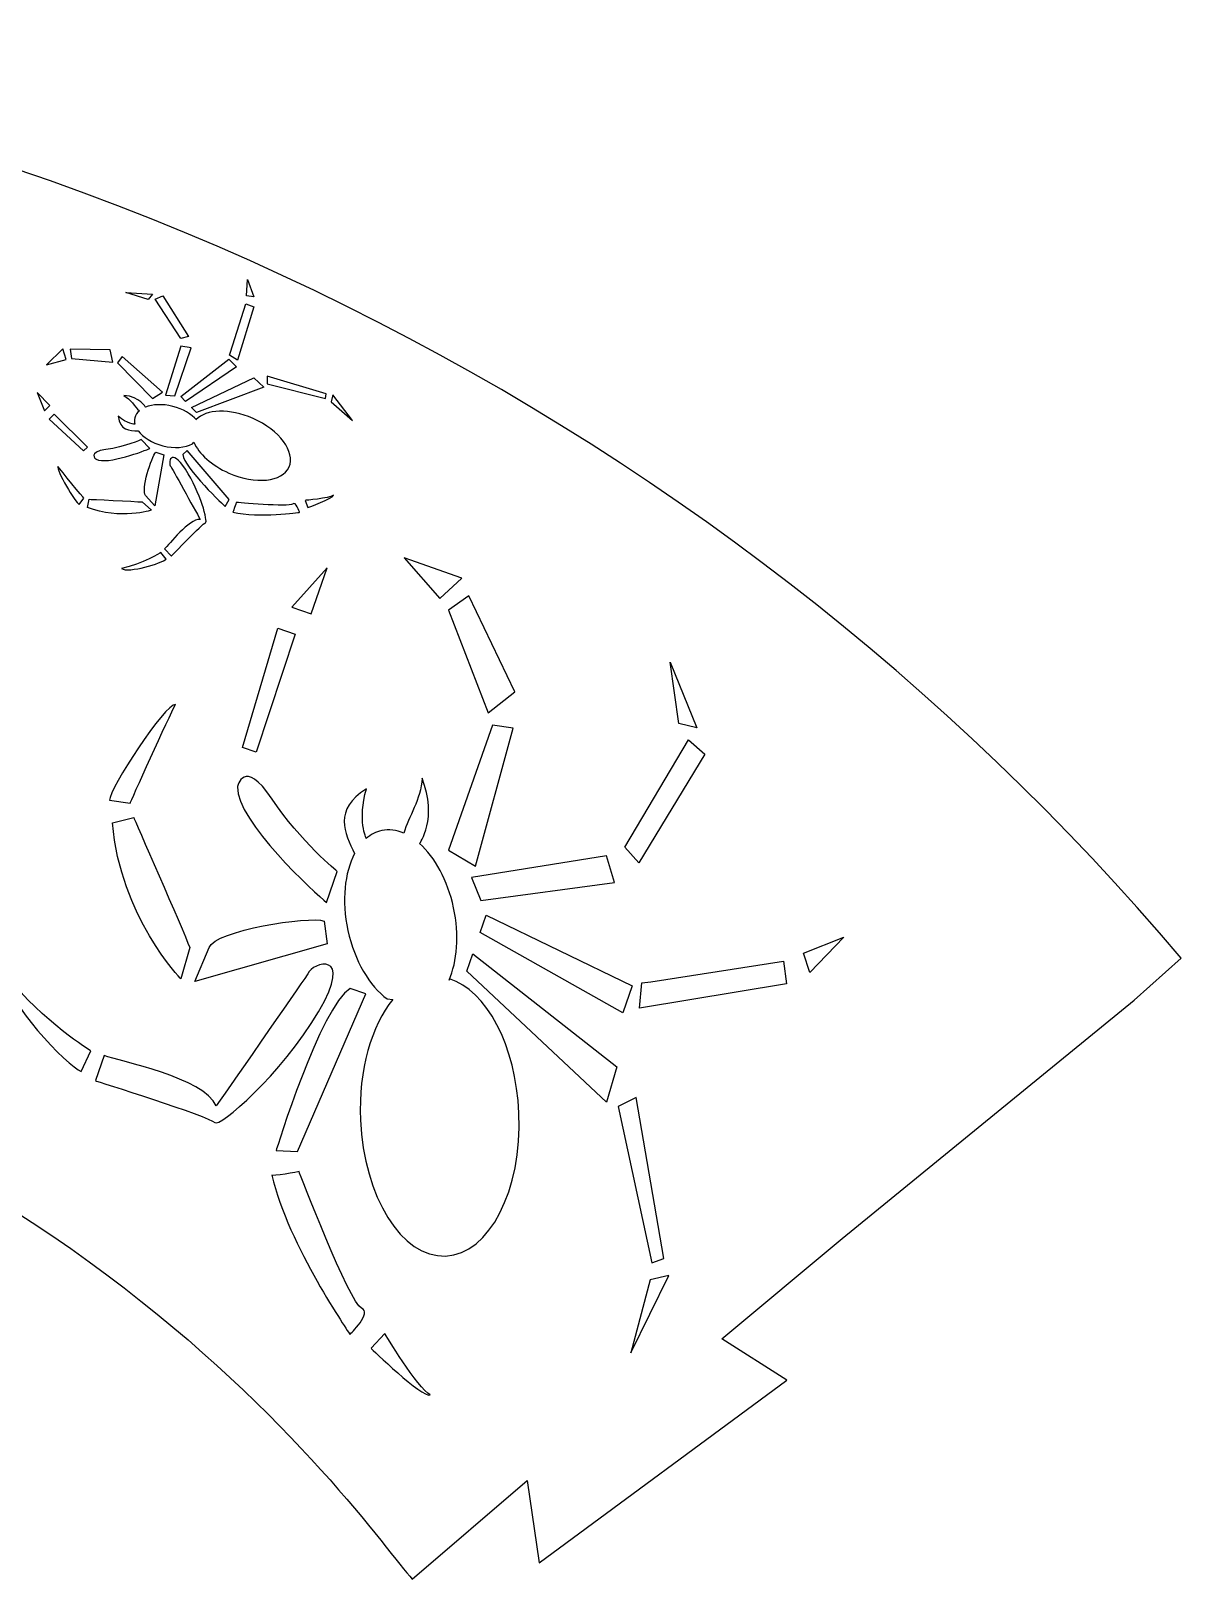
# Model space of a CAD drawing. Header units: centimetres. Extents: x -11 to 11, y -4.2 to 4.2.
# Drawn here: x 4.7 to 10.97, y -4.22 to 4.22 of the extents above; entities that cross this region are included whole.
import ezdxf

# ---------------------------------------------------------------- set-up
doc = ezdxf.new("R2010")
doc.units = ezdxf.units.CM
doc.header["$MEASUREMENT"] = 0
doc.layers.add('Camada 1', color=7, linetype='Continuous')

msp = doc.modelspace()

# ---------------------------------------------------------------- linework, layer by layer
at = {"layer": 'Camada 1'}
msp.add_open_spline([(10.71861, -1.06472), (10.71861, -1.06472), (9.12537, -2.3629), (9.12537, -2.3629), (9.12537, -2.3629), (9.12537, -2.3629), (9.12537, -2.3629), (9.12537, -2.3629), (9.12537, -2.3629), (9.12537, -2.3629), (8.46979, -2.91135), (8.46979, -2.91135), (8.46979, -2.91135), (8.46979, -2.91135), (8.82354, -3.13651), (8.82354, -3.13651), (8.82354, -3.13651), (8.82354, -3.13651), (7.47319, -4.13317), (7.47319, -4.13317), (7.47319, -4.13317), (7.47319, -4.13317), (7.40876, -3.68303), (7.40876, -3.68303), (7.40876, -3.68303), (7.40876, -3.68303), (6.78101, -4.22069), (6.78101, -4.22069), (6.78101, -4.22069), (6.52122, -3.93782), (4.72874, -1.20719), (0.40225, -0.84098), (0.40225, -0.84098), (-3.28406, -0.52893), (-6.35087, -3.58807), (-6.7778, -4.19211), (-6.7778, -4.19211), (-6.7778, -4.19211), (-10.72454, -1.04247), (-10.72454, -1.04247), (-10.72454, -1.04247), (-10.72454, -1.04247), (-10.72023, -1.0466), (-10.72023, -1.0466), (-10.72023, -1.0466), (-10.72023, -1.0466), (-10.97341, -0.84335), (-10.97341, -0.84335), (-10.97341, -0.84335), (-8.48, 2.18177), (-4.45632, 4.22073), (0.05255, 4.22073), (0.05255, 4.22073), (4.51025, 4.22073), (8.47461, 2.13171), (10.97344, -0.83514), (10.97344, -0.83514), (10.97344, -0.83514), (10.71861, -1.06472), (10.71861, -1.06472)], degree=3, knots=[0, 0, 0, 0, 0.0625, 0.0625, 0.0625, 0.0625, 0.125, 0.125, 0.125, 0.125, 0.1875, 0.1875, 0.1875, 0.1875, 0.25, 0.25, 0.25, 0.25, 0.3125, 0.3125, 0.3125, 0.3125, 0.375, 0.375, 0.375, 0.375, 0.4375, 0.4375, 0.4375, 0.4375, 0.5, 0.5, 0.5, 0.5, 0.5625, 0.5625, 0.5625, 0.5625, 0.625, 0.625, 0.625, 0.625, 0.6875, 0.6875, 0.6875, 0.6875, 0.75, 0.75, 0.75, 0.75, 0.8125, 0.8125, 0.8125, 0.8125, 0.875, 0.875, 0.875, 0.875, 1, 1, 1, 1], dxfattribs=at)
at = {"layer": 'Camada 1', "color": 7}
for points, knots in [([(5.36514, 2.78494), (5.36514, 2.78494), (5.22028, 2.79531), (5.22028, 2.79531), (5.22028, 2.79531), (5.22028, 2.79531), (5.34117, 2.75562), (5.34117, 2.75562), (5.34117, 2.75562), (5.34117, 2.75562), (5.36514, 2.78494), (5.36514, 2.78494)], [0, 0, 0, 0, 0.25, 0.25, 0.25, 0.25, 0.5, 0.5, 0.5, 0.5, 1, 1, 1, 1]), ([(5.87695, 2.77676), (5.87695, 2.77676), (5.91828, 2.77044), (5.91828, 2.77044), (5.91828, 2.77044), (5.91828, 2.77044), (5.88378, 2.86545), (5.88378, 2.86545), (5.88378, 2.86545), (5.88378, 2.86545), (5.87695, 2.77676), (5.87695, 2.77676)], [0, 0, 0, 0, 0.25, 0.25, 0.25, 0.25, 0.5, 0.5, 0.5, 0.5, 1, 1, 1, 1]), ([(5.5195, 2.54374), (5.5195, 2.54374), (5.56109, 2.55509), (5.56109, 2.55509), (5.56109, 2.55509), (5.56109, 2.55509), (5.42126, 2.77552), (5.42126, 2.77552), (5.42126, 2.77552), (5.42126, 2.77552), (5.37969, 2.75814), (5.37969, 2.75814), (5.37969, 2.75814), (5.37969, 2.75814), (5.5195, 2.54374), (5.5195, 2.54374)], [0, 0, 0, 0, 0.2, 0.2, 0.2, 0.2, 0.4, 0.4, 0.4, 0.4, 0.6, 0.6, 0.6, 0.6, 1, 1, 1, 1]), ([(5.78485, 2.45222), (5.78485, 2.45222), (5.82896, 2.42516), (5.82896, 2.42516), (5.82896, 2.42516), (5.82896, 2.42516), (5.91772, 2.71713), (5.91772, 2.71713), (5.91772, 2.71713), (5.91772, 2.71713), (5.87349, 2.73239), (5.87349, 2.73239), (5.87349, 2.73239), (5.87349, 2.73239), (5.79088, 2.46995), (5.79088, 2.46995), (5.79088, 2.46995), (5.79088, 2.46995), (5.78485, 2.45222), (5.78485, 2.45222)], [0, 0, 0, 0, 0.1666667, 0.1666667, 0.1666667, 0.1666667, 0.3333333, 0.3333333, 0.3333333, 0.3333333, 0.5, 0.5, 0.5, 0.5, 0.6666667, 0.6666667, 0.6666667, 0.6666667, 1, 1, 1, 1]), ([(4.78721, 2.40034), (4.78721, 2.40034), (4.8768, 2.4881), (4.8768, 2.4881), (4.8768, 2.4881), (4.8768, 2.4881), (4.89397, 2.42878), (4.89397, 2.42878), (4.89397, 2.42878), (4.89397, 2.42878), (4.78721, 2.40034), (4.78721, 2.40034)], [0, 0, 0, 0, 0.25, 0.25, 0.25, 0.25, 0.5, 0.5, 0.5, 0.5, 1, 1, 1, 1]), ([(4.92363, 2.43442), (4.92363, 2.43442), (4.91527, 2.48477), (4.91527, 2.48477), (4.91527, 2.48477), (4.91527, 2.48477), (5.13419, 2.48255), (5.13419, 2.48255), (5.13419, 2.48255), (5.13419, 2.48255), (5.14834, 2.41434), (5.14834, 2.41434), (5.14834, 2.41434), (5.14834, 2.41434), (4.92363, 2.43442), (4.92363, 2.43442)], [0, 0, 0, 0, 0.2, 0.2, 0.2, 0.2, 0.4, 0.4, 0.4, 0.4, 0.6, 0.6, 0.6, 0.6, 1, 1, 1, 1]), ([(5.43642, 2.23389), (5.43642, 2.23389), (5.51902, 2.50231), (5.51902, 2.50231), (5.51902, 2.50231), (5.51902, 2.50231), (5.57517, 2.49284), (5.57517, 2.49284), (5.57517, 2.49284), (5.57517, 2.49284), (5.48666, 2.2304), (5.48666, 2.2304), (5.48666, 2.2304), (5.48666, 2.2304), (5.43642, 2.23389), (5.43642, 2.23389)], [0, 0, 0, 0, 0.2, 0.2, 0.2, 0.2, 0.4, 0.4, 0.4, 0.4, 0.6, 0.6, 0.6, 0.6, 1, 1, 1, 1]), ([(5.17496, 2.41113), (5.17496, 2.41113), (5.19896, 2.44635), (5.19896, 2.44635), (5.19896, 2.44635), (5.19896, 2.44635), (5.41885, 2.25188), (5.41885, 2.25188), (5.41885, 2.25188), (5.41885, 2.25188), (5.36519, 2.21685), (5.36519, 2.21685), (5.36519, 2.21685), (5.36519, 2.21685), (5.17496, 2.41113), (5.17496, 2.41113)], [0, 0, 0, 0, 0.2, 0.2, 0.2, 0.2, 0.4, 0.4, 0.4, 0.4, 0.6, 0.6, 0.6, 0.6, 1, 1, 1, 1]), ([(5.51918, 2.22712), (5.51918, 2.22712), (5.54553, 2.20021), (5.54553, 2.20021), (5.54553, 2.20021), (5.54553, 2.20021), (5.82266, 2.38968), (5.82266, 2.38968), (5.82266, 2.38968), (5.82266, 2.38968), (5.78167, 2.43156), (5.78167, 2.43156), (5.78167, 2.43156), (5.78167, 2.43156), (5.51918, 2.22712), (5.51918, 2.22712)], [0, 0, 0, 0, 0.2, 0.2, 0.2, 0.2, 0.4, 0.4, 0.4, 0.4, 0.6, 0.6, 0.6, 0.6, 1, 1, 1, 1]), ([(5.57773, 2.16735), (5.57773, 2.16735), (5.60414, 2.14044), (5.60414, 2.14044), (5.60414, 2.14044), (5.60414, 2.14044), (5.97244, 2.27874), (5.97244, 2.27874), (5.97244, 2.27874), (5.97244, 2.27874), (5.91674, 2.32956), (5.91674, 2.32956), (5.91674, 2.32956), (5.91674, 2.32956), (5.57773, 2.16735), (5.57773, 2.16735)], [0, 0, 0, 0, 0.2, 0.2, 0.2, 0.2, 0.4, 0.4, 0.4, 0.4, 0.6, 0.6, 0.6, 0.6, 1, 1, 1, 1]), ([(5.99033, 2.29628), (5.99033, 2.29628), (5.9908, 2.33763), (5.9908, 2.33763), (5.9908, 2.33763), (5.9908, 2.33763), (6.31227, 2.24262), (6.31227, 2.24262), (6.31227, 2.24262), (6.31227, 2.24262), (6.30912, 2.21608), (6.30912, 2.21608), (6.30912, 2.21608), (6.30912, 2.21608), (5.99033, 2.29628), (5.99033, 2.29628)], [0, 0, 0, 0, 0.2, 0.2, 0.2, 0.2, 0.4, 0.4, 0.4, 0.4, 0.6, 0.6, 0.6, 0.6, 1, 1, 1, 1]), ([(4.77573, 2.14888), (4.77573, 2.14888), (4.73535, 2.24995), (4.73535, 2.24995), (4.73535, 2.24995), (4.73535, 2.24995), (4.8056, 2.17814), (4.8056, 2.17814), (4.8056, 2.17814), (4.8056, 2.17814), (4.77573, 2.14888), (4.77573, 2.14888)], [0, 0, 0, 0, 0.25, 0.25, 0.25, 0.25, 0.5, 0.5, 0.5, 0.5, 1, 1, 1, 1]), ([(5.32686, 2.16952), (5.36586, 2.18521), (5.41965, 2.18788), (5.47564, 2.17381), (5.47564, 2.17381), (5.53163, 2.15971), (5.5778, 2.13187), (5.60484, 2.09962), (5.60484, 2.09962), (5.60484, 2.09962), (5.60286, 2.1015), (5.60286, 2.1015), (5.60286, 2.1015), (5.65681, 2.15934), (5.78566, 2.16399), (5.913, 2.10772), (5.913, 2.10772), (6.05778, 2.0438), (6.1457, 1.92532), (6.1094, 1.84314), (6.1094, 1.84314), (6.07313, 1.76091), (5.92633, 1.74609), (5.7815, 1.81004), (5.7815, 1.81004), (5.68741, 1.85155), (5.61738, 1.91606), (5.58976, 1.97874), (5.58976, 1.97874), (5.58976, 1.97874), (5.5832, 1.96882), (5.5832, 1.96882), (5.5832, 1.96882), (5.54362, 1.94818), (5.48395, 1.94305), (5.42165, 1.95874), (5.42165, 1.95874), (5.36111, 1.97393), (5.31198, 2.00523), (5.28621, 2.04079), (5.28621, 2.04079), (5.23925, 2.04058), (5.18593, 2.04116), (5.17789, 2.12117), (5.17789, 2.12117), (5.22771, 2.0763), (5.26904, 2.07598), (5.26904, 2.07598), (5.26904, 2.07598), (5.26597, 2.08791), (5.26565, 2.0999), (5.26856, 2.11149), (5.26856, 2.11149), (5.27226, 2.12628), (5.28089, 2.13924), (5.29325, 2.14975), (5.29325, 2.14975), (5.26719, 2.17346), (5.24689, 2.21214), (5.20864, 2.23325), (5.20864, 2.23325), (5.29728, 2.22643), (5.32686, 2.16952), (5.32686, 2.16952)], [0, 0, 0, 0, 0.0588235, 0.0588235, 0.0588235, 0.0588235, 0.1176471, 0.1176471, 0.1176471, 0.1176471, 0.1764706, 0.1764706, 0.1764706, 0.1764706, 0.2352941, 0.2352941, 0.2352941, 0.2352941, 0.2941176, 0.2941176, 0.2941176, 0.2941176, 0.3529412, 0.3529412, 0.3529412, 0.3529412, 0.4117647, 0.4117647, 0.4117647, 0.4117647, 0.4705882, 0.4705882, 0.4705882, 0.4705882, 0.5294118, 0.5294118, 0.5294118, 0.5294118, 0.5882353, 0.5882353, 0.5882353, 0.5882353, 0.6470588, 0.6470588, 0.6470588, 0.6470588, 0.7058824, 0.7058824, 0.7058824, 0.7058824, 0.7647059, 0.7647059, 0.7647059, 0.7647059, 0.8235294, 0.8235294, 0.8235294, 0.8235294, 0.8823529, 0.8823529, 0.8823529, 0.8823529, 1, 1, 1, 1]), ([(6.33852, 2.19801), (6.33852, 2.19801), (6.3478, 2.23632), (6.3478, 2.23632), (6.3478, 2.23632), (6.3478, 2.23632), (6.45581, 2.09623), (6.45581, 2.09623), (6.45581, 2.09623), (6.45581, 2.09623), (6.33852, 2.19801), (6.33852, 2.19801)], [0, 0, 0, 0, 0.25, 0.25, 0.25, 0.25, 0.5, 0.5, 0.5, 0.5, 1, 1, 1, 1]), ([(4.8288, 2.1306), (4.8288, 2.1306), (4.80195, 2.10427), (4.80195, 2.10427), (4.80195, 2.10427), (4.80195, 2.10427), (4.98946, 1.93073), (4.98946, 1.93073), (4.98946, 1.93073), (4.98946, 1.93073), (5.01039, 1.95126), (5.01039, 1.95126), (5.01039, 1.95126), (5.01039, 1.95126), (4.8288, 2.1306), (4.8288, 2.1306)], [0, 0, 0, 0, 0.2, 0.2, 0.2, 0.2, 0.4, 0.4, 0.4, 0.4, 0.6, 0.6, 0.6, 0.6, 1, 1, 1, 1]), ([(5.05706, 1.88567), (5.05706, 1.88567), (5.00716, 1.92464), (5.11085, 1.93838), (5.11085, 1.93838), (5.21462, 1.95214), (5.3037, 1.99265), (5.3037, 1.99265), (5.3037, 1.99265), (5.3037, 1.99265), (5.35061, 1.94479), (5.35061, 1.94479), (5.35061, 1.94479), (5.32686, 1.93319), (5.11887, 1.85249), (5.05706, 1.88567)], [0, 0, 0, 0, 0.2, 0.2, 0.2, 0.2, 0.4, 0.4, 0.4, 0.4, 0.6, 0.6, 0.6, 0.6, 1, 1, 1, 1]), ([(5.46499, 1.84598), (5.44742, 1.86395), (5.46316, 1.95549), (5.54474, 1.83037), (5.54474, 1.83037), (5.62631, 1.70527), (5.66901, 1.54205), (5.65422, 1.53928), (5.65422, 1.53928), (5.63935, 1.53648), (5.46891, 1.35772), (5.46891, 1.35772), (5.46891, 1.35772), (5.46891, 1.35772), (5.43086, 1.39659), (5.43086, 1.39659), (5.43086, 1.39659), (5.45473, 1.42003), (5.56265, 1.56095), (5.6248, 1.55732), (5.6248, 1.55732), (5.59575, 1.6109), (5.46499, 1.84598), (5.46499, 1.84598)], [0, 0, 0, 0, 0.1428571, 0.1428571, 0.1428571, 0.1428571, 0.2857143, 0.2857143, 0.2857143, 0.2857143, 0.4285714, 0.4285714, 0.4285714, 0.4285714, 0.5714286, 0.5714286, 0.5714286, 0.5714286, 0.7142857, 0.7142857, 0.7142857, 0.7142857, 1, 1, 1, 1]), ([(5.42716, 1.90853), (5.42716, 1.90853), (5.38297, 1.92372), (5.38297, 1.92372), (5.38297, 1.92372), (5.35905, 1.9003), (5.30092, 1.71454), (5.32728, 1.68763), (5.32728, 1.68763), (5.32728, 1.68763), (5.377, 1.63085), (5.377, 1.63085), (5.377, 1.63085), (5.377, 1.63085), (5.42716, 1.90853), (5.42716, 1.90853)], [0, 0, 0, 0, 0.2, 0.2, 0.2, 0.2, 0.4, 0.4, 0.4, 0.4, 0.6, 0.6, 0.6, 0.6, 1, 1, 1, 1]), ([(5.53074, 1.91041), (5.53074, 1.91041), (5.55463, 1.93383), (5.55463, 1.93383), (5.55463, 1.93383), (5.55463, 1.93383), (5.78267, 1.6652), (5.78267, 1.6652), (5.78267, 1.6652), (5.78267, 1.6652), (5.76156, 1.62697), (5.76156, 1.62697), (5.76156, 1.62697), (5.76159, 1.62696), (5.53598, 1.83932), (5.53074, 1.91041)], [0, 0, 0, 0, 0.2, 0.2, 0.2, 0.2, 0.4, 0.4, 0.4, 0.4, 0.6, 0.6, 0.6, 0.6, 1, 1, 1, 1]), ([(4.96578, 1.63802), (4.9452, 1.64717), (4.83754, 1.82873), (4.84955, 1.84638), (4.84955, 1.84638), (4.86413, 1.82553), (4.98983, 1.67334), (4.98983, 1.67334), (4.98983, 1.67334), (4.98983, 1.67334), (4.96578, 1.63802), (4.96578, 1.63802)], [0, 0, 0, 0, 0.25, 0.25, 0.25, 0.25, 0.5, 0.5, 0.5, 0.5, 1, 1, 1, 1]), ([(6.21128, 1.62233), (6.21128, 1.62233), (6.19689, 1.66093), (6.19689, 1.66093), (6.19689, 1.66093), (6.19689, 1.66093), (6.3272, 1.67141), (6.35106, 1.68892), (6.35106, 1.68892), (6.35087, 1.6712), (6.21128, 1.62233), (6.21128, 1.62233)], [0, 0, 0, 0, 0.25, 0.25, 0.25, 0.25, 0.5, 0.5, 0.5, 0.5, 1, 1, 1, 1]), ([(5.359, 1.60741), (5.359, 1.60741), (5.30913, 1.65226), (5.30913, 1.65226), (5.30913, 1.65226), (5.27074, 1.65565), (5.01936, 1.66705), (5.01936, 1.66705), (5.01936, 1.66705), (5.01936, 1.66705), (5.00999, 1.62279), (5.00999, 1.62279), (5.00999, 1.62279), (5.18978, 1.55293), (5.359, 1.60741), (5.359, 1.60741)], [0, 0, 0, 0, 0.2, 0.2, 0.2, 0.2, 0.4, 0.4, 0.4, 0.4, 0.6, 0.6, 0.6, 0.6, 1, 1, 1, 1]), ([(5.82099, 1.64998), (5.82099, 1.64998), (6.11068, 1.62339), (6.12865, 1.64093), (6.12865, 1.64093), (6.14662, 1.65847), (6.16664, 1.59619), (6.16664, 1.59619), (6.16664, 1.59619), (6.16664, 1.59619), (5.94735, 1.56291), (5.80271, 1.59696), (5.80271, 1.59696), (5.80565, 1.59392), (5.82099, 1.64998), (5.82099, 1.64998)], [0, 0, 0, 0, 0.2, 0.2, 0.2, 0.2, 0.4, 0.4, 0.4, 0.4, 0.6, 0.6, 0.6, 0.6, 1, 1, 1, 1]), ([(5.40986, 1.37608), (5.40986, 1.37608), (5.43912, 1.34028), (5.43912, 1.34028), (5.43912, 1.34028), (5.41816, 1.31977), (5.23415, 1.26247), (5.19597, 1.28951), (5.19597, 1.28951), (5.31162, 1.31497), (5.40986, 1.37608), (5.40986, 1.37608)], [0, 0, 0, 0, 0.25, 0.25, 0.25, 0.25, 0.5, 0.5, 0.5, 0.5, 1, 1, 1, 1]), ([(6.12473, 1.07906), (6.12473, 1.07906), (6.31817, 1.29414), (6.31817, 1.29414), (6.31817, 1.29414), (6.31817, 1.29414), (6.22961, 1.04229), (6.22961, 1.04229), (6.22961, 1.04229), (6.22961, 1.04229), (6.12473, 1.07906), (6.12473, 1.07906)], [0, 0, 0, 0, 0.25, 0.25, 0.25, 0.25, 0.5, 0.5, 0.5, 0.5, 1, 1, 1, 1]), ([(6.73753, 1.34727), (6.73753, 1.34727), (7.0522, 1.23681), (7.0522, 1.23681), (7.0522, 1.23681), (7.0522, 1.23681), (6.93087, 1.12613), (6.93087, 1.12613), (6.93087, 1.12613), (6.93087, 1.12613), (6.73753, 1.34727), (6.73753, 1.34727)], [0, 0, 0, 0, 0.25, 0.25, 0.25, 0.25, 0.5, 0.5, 0.5, 0.5, 1, 1, 1, 1]), ([(6.97913, 1.06205), (6.97913, 1.06205), (7.08946, 1.14124), (7.08946, 1.14124), (7.08946, 1.14124), (7.08946, 1.14124), (7.34131, 0.61673), (7.34131, 0.61673), (7.34131, 0.61673), (7.34131, 0.61673), (7.1954, 0.50293), (7.1954, 0.50293), (7.1954, 0.50293), (7.1954, 0.50293), (6.97913, 1.06205), (6.97913, 1.06205)], [0, 0, 0, 0, 0.2, 0.2, 0.2, 0.2, 0.4, 0.4, 0.4, 0.4, 0.6, 0.6, 0.6, 0.6, 1, 1, 1, 1]), ([(6.14352, 0.93111), (6.14352, 0.93111), (6.04906, 0.96415), (6.04906, 0.96415), (6.04906, 0.96415), (6.04906, 0.96415), (5.85592, 0.31307), (5.85592, 0.31307), (5.85592, 0.31307), (5.85592, 0.31307), (5.92934, 0.28735), (5.92934, 0.28735), (5.92934, 0.28735), (5.92934, 0.28735), (6.14352, 0.93111), (6.14352, 0.93111)], [0, 0, 0, 0, 0.2, 0.2, 0.2, 0.2, 0.4, 0.4, 0.4, 0.4, 0.6, 0.6, 0.6, 0.6, 1, 1, 1, 1]), ([(8.33369, 0.42165), (8.33369, 0.42165), (8.18806, 0.77916), (8.18806, 0.77916), (8.18806, 0.77916), (8.18806, 0.77916), (8.23561, 0.4443), (8.23561, 0.4443), (8.23561, 0.4443), (8.23561, 0.4443), (8.33369, 0.42165), (8.33369, 0.42165)], [0, 0, 0, 0, 0.25, 0.25, 0.25, 0.25, 0.5, 0.5, 0.5, 0.5, 1, 1, 1, 1]), ([(5.13035, 0.02565), (5.12781, 0.08542), (5.4342, 0.55548), (5.49029, 0.54751), (5.49029, 0.54751), (5.45772, 0.48827), (5.24264, 0.0098), (5.24264, 0.0098), (5.24264, 0.0098), (5.24264, 0.0098), (5.13035, 0.02565), (5.13035, 0.02565)], [0, 0, 0, 0, 0.25, 0.25, 0.25, 0.25, 0.5, 0.5, 0.5, 0.5, 1, 1, 1, 1]), ([(7.21892, 0.43562), (7.21892, 0.43562), (7.33123, 0.41985), (7.33123, 0.41985), (7.33123, 0.41985), (7.33123, 0.41985), (7.12597, -0.33299), (7.12597, -0.33299), (7.12597, -0.33299), (7.12597, -0.33299), (6.97958, -0.24621), (6.97958, -0.24621), (6.97958, -0.24621), (6.97958, -0.24621), (7.21892, 0.43562), (7.21892, 0.43562)], [0, 0, 0, 0, 0.2, 0.2, 0.2, 0.2, 0.4, 0.4, 0.4, 0.4, 0.6, 0.6, 0.6, 0.6, 1, 1, 1, 1]), ([(7.94001, -0.22986), (7.94001, -0.22986), (8.01605, -0.31556), (8.01605, -0.31556), (8.01605, -0.31556), (8.01605, -0.31556), (8.37708, 0.27677), (8.37708, 0.27677), (8.37708, 0.27677), (8.37708, 0.27677), (8.28688, 0.35548), (8.28688, 0.35548), (8.28688, 0.35548), (8.28688, 0.35548), (7.94001, -0.22986), (7.94001, -0.22986)], [0, 0, 0, 0, 0.2, 0.2, 0.2, 0.2, 0.4, 0.4, 0.4, 0.4, 0.6, 0.6, 0.6, 0.6, 1, 1, 1, 1]), ([(5.82795, 0.09899), (5.82795, 0.09899), (5.86216, 0.2638), (6.01678, 0.03271), (6.01678, 0.03271), (6.17143, -0.1984), (6.37275, -0.36329), (6.37275, -0.36329), (6.37275, -0.36329), (6.37275, -0.36329), (6.31383, -0.53122), (6.31383, -0.53122), (6.31383, -0.53122), (6.25822, -0.48809), (5.82139, -0.08725), (5.82795, 0.09899)], [0, 0, 0, 0, 0.2, 0.2, 0.2, 0.2, 0.4, 0.4, 0.4, 0.4, 0.6, 0.6, 0.6, 0.6, 1, 1, 1, 1]), ([(6.82159, -0.21038), (6.9048, -0.28497), (6.97439, -0.41011), (7.00664, -0.56003), (7.00664, -0.56003), (7.03897, -0.71002), (7.02677, -0.85295), (6.98174, -0.95526), (6.98174, -0.95526), (6.98174, -0.95526), (6.98391, -0.9482), (6.98391, -0.9482), (6.98391, -0.9482), (7.18507, -1.00895), (7.34763, -1.31057), (7.36322, -1.68009), (7.36322, -1.68009), (7.381, -2.10043), (7.20193, -2.44937), (6.96336, -2.45942), (6.96336, -2.45942), (6.72465, -2.46953), (6.5169, -2.13703), (6.4991, -1.71663), (6.4991, -1.71663), (6.48751, -1.44361), (6.559, -1.20077), (6.67589, -1.06126), (6.67589, -1.06126), (6.67589, -1.06126), (6.64448, -1.05726), (6.64448, -1.05726), (6.64448, -1.05726), (6.54878, -0.98725), (6.46642, -0.85099), (6.43046, -0.68404), (6.43046, -0.68404), (6.39553, -0.52188), (6.41244, -0.3681), (6.46692, -0.26475), (6.46692, -0.26475), (6.41125, -0.15288), (6.34992, -0.02522), (6.53113, 0.08794), (6.53113, 0.08794), (6.48274, -0.08362), (6.5306, -0.18246), (6.5306, -0.18246), (6.5306, -0.18246), (6.55534, -0.16106), (6.58362, -0.14632), (6.61466, -0.13962), (6.61466, -0.13962), (6.6544, -0.13107), (6.69528, -0.13642), (6.73499, -0.15338), (6.73499, -0.15338), (6.76089, -0.06342), (6.82918, 0.03037), (6.83453, 0.1465), (6.83453, 0.1465), (6.92251, -0.07304), (6.82159, -0.21038), (6.82159, -0.21038)], [0, 0, 0, 0, 0.0588235, 0.0588235, 0.0588235, 0.0588235, 0.1176471, 0.1176471, 0.1176471, 0.1176471, 0.1764706, 0.1764706, 0.1764706, 0.1764706, 0.2352941, 0.2352941, 0.2352941, 0.2352941, 0.2941176, 0.2941176, 0.2941176, 0.2941176, 0.3529412, 0.3529412, 0.3529412, 0.3529412, 0.4117647, 0.4117647, 0.4117647, 0.4117647, 0.4705882, 0.4705882, 0.4705882, 0.4705882, 0.5294118, 0.5294118, 0.5294118, 0.5294118, 0.5882353, 0.5882353, 0.5882353, 0.5882353, 0.6470588, 0.6470588, 0.6470588, 0.6470588, 0.7058824, 0.7058824, 0.7058824, 0.7058824, 0.7647059, 0.7647059, 0.7647059, 0.7647059, 0.8235294, 0.8235294, 0.8235294, 0.8235294, 0.8823529, 0.8823529, 0.8823529, 0.8823529, 1, 1, 1, 1]), ([(5.51947, -0.94772), (5.51947, -0.94772), (5.56781, -0.77619), (5.56781, -0.77619), (5.56781, -0.77619), (5.53069, -0.68068), (5.26251, -0.06795), (5.26251, -0.06795), (5.26251, -0.06795), (5.26251, -0.06795), (5.14596, -0.09769), (5.14596, -0.09769), (5.14596, -0.09769), (5.19067, -0.60837), (5.51947, -0.94772), (5.51947, -0.94772)], [0, 0, 0, 0, 0.2, 0.2, 0.2, 0.2, 0.4, 0.4, 0.4, 0.4, 0.6, 0.6, 0.6, 0.6, 1, 1, 1, 1]), ([(7.10385, -0.39596), (7.10385, -0.39596), (7.84072, -0.27743), (7.84072, -0.27743), (7.84072, -0.27743), (7.84072, -0.27743), (7.88416, -0.42239), (7.88416, -0.42239), (7.88416, -0.42239), (7.88416, -0.42239), (7.15462, -0.51984), (7.15462, -0.51984), (7.15462, -0.51984), (7.15462, -0.51984), (7.10385, -0.39596), (7.10385, -0.39596)], [0, 0, 0, 0, 0.2, 0.2, 0.2, 0.2, 0.4, 0.4, 0.4, 0.4, 0.6, 0.6, 0.6, 0.6, 1, 1, 1, 1]), ([(6.3173, -0.75632), (6.3173, -0.75632), (6.30169, -0.63308), (6.30169, -0.63308), (6.30169, -0.63308), (6.21771, -0.60361), (5.70654, -0.6834), (5.67338, -0.77789), (5.67338, -0.77789), (5.67338, -0.77789), (5.59654, -0.96305), (5.59654, -0.96305), (5.59654, -0.96305), (5.59654, -0.96305), (6.3173, -0.75632), (6.3173, -0.75632)], [0, 0, 0, 0, 0.2, 0.2, 0.2, 0.2, 0.4, 0.4, 0.4, 0.4, 0.6, 0.6, 0.6, 0.6, 1, 1, 1, 1]), ([(7.18495, -0.60128), (7.18495, -0.60128), (7.15179, -0.69571), (7.15179, -0.69571), (7.15179, -0.69571), (7.15179, -0.69571), (7.92922, -1.13351), (7.92922, -1.13351), (7.92922, -1.13351), (7.92922, -1.13351), (7.98079, -0.98662), (7.98079, -0.98662), (7.98079, -0.98662), (7.98079, -0.98662), (7.18495, -0.60128), (7.18495, -0.60128)], [0, 0, 0, 0, 0.2, 0.2, 0.2, 0.2, 0.4, 0.4, 0.4, 0.4, 0.6, 0.6, 0.6, 0.6, 1, 1, 1, 1]), ([(8.91564, -0.808), (8.91564, -0.808), (8.94916, -0.91402), (8.94916, -0.91402), (8.94916, -0.91402), (8.94916, -0.91402), (9.13508, -0.72005), (9.13508, -0.72005), (9.13508, -0.72005), (9.13508, -0.72005), (8.91564, -0.808), (8.91564, -0.808)], [0, 0, 0, 0, 0.25, 0.25, 0.25, 0.25, 0.5, 0.5, 0.5, 0.5, 1, 1, 1, 1]), ([(6.21265, -0.91997), (6.23485, -0.85703), (6.4716, -0.78688), (6.26924, -1.12836), (6.26924, -1.12836), (6.06689, -1.46986), (5.72809, -1.76352), (5.70398, -1.73145), (5.70398, -1.73145), (5.67985, -1.69941), (5.05337, -1.50314), (5.05337, -1.50314), (5.05337, -1.50314), (5.05337, -1.50314), (5.10129, -1.36672), (5.10129, -1.36672), (5.10129, -1.36672), (5.1853, -1.39614), (5.64805, -1.48787), (5.7125, -1.64014), (5.7125, -1.64014), (5.80602, -1.50795), (6.21265, -0.91997), (6.21265, -0.91997)], [0, 0, 0, 0, 0.1428571, 0.1428571, 0.1428571, 0.1428571, 0.2857143, 0.2857143, 0.2857143, 0.2857143, 0.4285714, 0.4285714, 0.4285714, 0.4285714, 0.5714286, 0.5714286, 0.5714286, 0.5714286, 0.7142857, 0.7142857, 0.7142857, 0.7142857, 1, 1, 1, 1]), ([(7.11126, -0.81109), (7.11126, -0.81109), (7.07819, -0.90558), (7.07819, -0.90558), (7.07819, -0.90558), (7.07819, -0.90558), (7.84069, -1.62101), (7.84069, -1.62101), (7.84069, -1.62101), (7.84069, -1.62101), (7.89641, -1.4285), (7.89641, -1.4285), (7.89641, -1.4285), (7.89641, -1.4285), (7.11126, -0.81109), (7.11126, -0.81109)], [0, 0, 0, 0, 0.2, 0.2, 0.2, 0.2, 0.4, 0.4, 0.4, 0.4, 0.6, 0.6, 0.6, 0.6, 1, 1, 1, 1]), ([(8.03376, -0.96987), (8.03376, -0.96987), (8.02111, -1.10692), (8.02111, -1.10692), (8.02111, -1.10692), (8.02111, -1.10692), (8.82153, -0.97532), (8.82153, -0.97532), (8.82153, -0.97532), (8.82153, -0.97532), (8.80592, -0.85197), (8.80592, -0.85197), (8.80592, -0.85197), (8.80592, -0.85197), (8.08313, -0.96352), (8.08313, -0.96352), (8.08313, -0.96352), (8.08313, -0.96352), (8.03376, -0.96987), (8.03376, -0.96987)], [0, 0, 0, 0, 0.1666667, 0.1666667, 0.1666667, 0.1666667, 0.3333333, 0.3333333, 0.3333333, 0.3333333, 0.5, 0.5, 0.5, 0.5, 0.6666667, 0.6666667, 0.6666667, 0.6666667, 1, 1, 1, 1]), ([(5.02782, -1.34092), (5.02782, -1.34092), (4.97686, -1.45263), (4.97686, -1.45263), (4.97686, -1.45263), (4.90336, -1.42681), (4.55048, -1.05557), (4.57004, -0.93278), (4.57004, -0.93278), (4.7666, -1.17849), (5.02782, -1.34092), (5.02782, -1.34092)], [0, 0, 0, 0, 0.25, 0.25, 0.25, 0.25, 0.5, 0.5, 0.5, 0.5, 1, 1, 1, 1]), ([(6.44353, -1.00104), (6.44353, -1.00104), (6.52746, -1.03046), (6.52746, -1.03046), (6.52746, -1.03046), (6.52746, -1.03046), (6.15519, -1.88983), (6.15519, -1.88983), (6.15519, -1.88983), (6.15519, -1.88983), (6.03925, -1.88446), (6.03925, -1.88446), (6.03925, -1.88446), (6.03925, -1.88448), (6.28028, -1.09698), (6.44353, -1.00104)], [0, 0, 0, 0, 0.2, 0.2, 0.2, 0.2, 0.4, 0.4, 0.4, 0.4, 0.6, 0.6, 0.6, 0.6, 1, 1, 1, 1]), ([(7.90353, -1.64313), (7.90353, -1.64313), (8.00277, -1.5955), (8.00277, -1.5955), (8.00277, -1.5955), (8.00277, -1.5955), (8.15409, -2.47363), (8.15409, -2.47363), (8.15409, -2.47363), (8.15409, -2.47363), (8.08704, -2.49726), (8.08704, -2.49726), (8.08704, -2.49726), (8.08704, -2.49726), (7.90353, -1.64313), (7.90353, -1.64313)], [0, 0, 0, 0, 0.2, 0.2, 0.2, 0.2, 0.4, 0.4, 0.4, 0.4, 0.6, 0.6, 0.6, 0.6, 1, 1, 1, 1]), ([(6.16402, -1.99899), (6.16402, -1.99899), (6.44099, -2.72085), (6.50396, -2.743), (6.50396, -2.743), (6.56693, -2.76509), (6.44186, -2.88611), (6.44186, -2.88611), (6.44186, -2.88611), (6.44186, -2.88611), (6.10489, -2.40253), (6.01596, -2.01767), (6.01596, -2.01767), (6.01234, -2.02826), (6.16402, -1.99899), (6.16402, -1.99899)], [0, 0, 0, 0, 0.2, 0.2, 0.2, 0.2, 0.4, 0.4, 0.4, 0.4, 0.6, 0.6, 0.6, 0.6, 1, 1, 1, 1]), ([(8.07855, -2.58848), (8.07855, -2.58848), (8.18081, -2.56555), (8.18081, -2.56555), (8.18081, -2.56555), (8.18081, -2.56555), (7.97369, -2.98774), (7.97369, -2.98774), (7.97369, -2.98774), (7.97369, -2.98774), (8.07855, -2.58848), (8.07855, -2.58848)], [0, 0, 0, 0, 0.25, 0.25, 0.25, 0.25, 0.5, 0.5, 0.5, 0.5, 1, 1, 1, 1]), ([(6.55677, -2.96181), (6.55677, -2.96181), (6.63183, -2.88209), (6.63183, -2.88209), (6.63183, -2.88209), (6.63183, -2.88209), (6.81008, -3.1803), (6.87988, -3.21668), (6.87988, -3.21668), (6.83726, -3.23711), (6.55677, -2.96181), (6.55677, -2.96181)], [0, 0, 0, 0, 0.25, 0.25, 0.25, 0.25, 0.5, 0.5, 0.5, 0.5, 1, 1, 1, 1])]:
    msp.add_open_spline(points, degree=3, knots=knots, dxfattribs=at)

doc.saveas('drawing.dxf')
